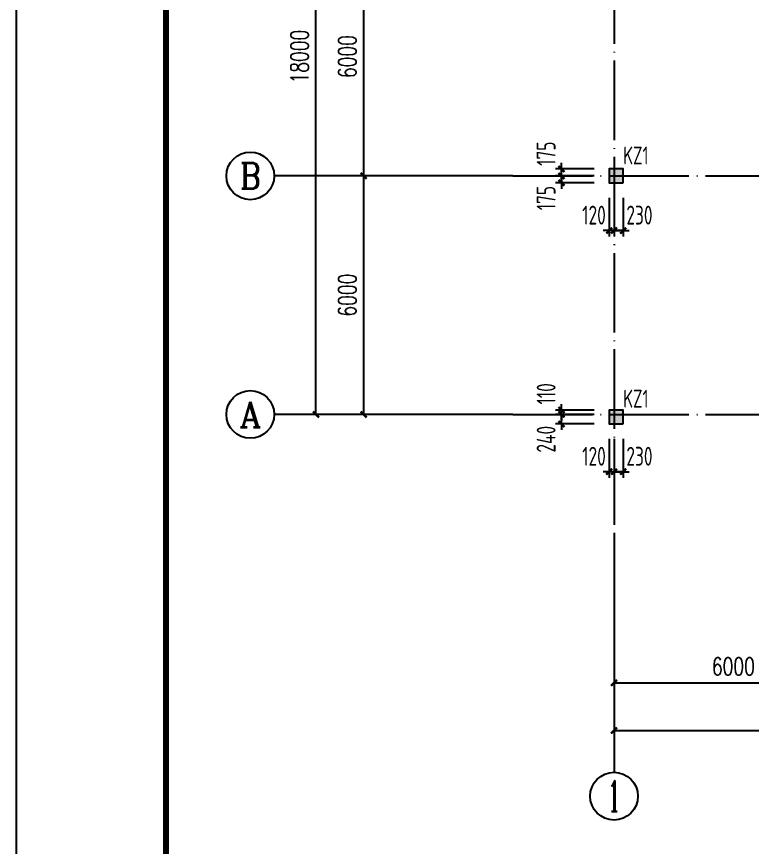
# Model space of a CAD drawing. Header units: millimetres. Extents: x 4533265 to 4958735, y 18976699 to 19555898.
# Drawn here: x 4556484 to 4574974, y 19290672 to 19311566 of the extents above; entities that cross this region are included whole.
import ezdxf
from ezdxf.enums import TextEntityAlignment as Align

# ---------------------------------------------------------------- set-up
doc = ezdxf.new("R2010")
doc.units = ezdxf.units.MM
doc.header["$LTSCALE"] = 1000
doc.header["$MEASUREMENT"] = 0
doc.linetypes.add('DOTE', pattern=[2.42, 2, -0.2, 0.02, -0.2])
doc.layers.get('Defpoints').update_dxf_attribs({"color": 1})
for name, color, linetype in [('3T_WOOD', 21, 'Continuous'), ('AXIS_TEXT', 7, 'Continuous'), ('AXIS_外部', 171, 'Continuous'), ('COLU', 253, 'Continuous'), ('COLU_DIM', 3, 'Continuous'), ('COLU_HATCH', 251, 'Continuous'), ('DOTE', 250, 'DOTE'), ('STAIR', 2, 'Continuous'), ('TK', 4, 'Continuous')]:
    doc.layers.add(name, color=color, linetype=linetype)
doc.styles.add('_TCH_AXIS', font='COMPLEX', dxfattribs={"bigfont": 'GBCBIG'})
doc.styles.add('_TCH_DIM_T3', font='SIMPLEX', dxfattribs={"width": 0.705882, "bigfont": 'GBCBIG'})
doc.styles.add('COMPLEX', font='COMPLEX')
doc.styles.add('TSSD_Dimension', font='Tssdeng.shx', dxfattribs={"width": 0.7, "bigfont": 'hztxt.shx'})
doc.styles.add('TSSD_REIN', font='tssdeng.shx', dxfattribs={"width": 0.7, "bigfont": 'tssdchn.shx'})
doc.dimstyles.new('_TCH_ARCH&&150', dxfattribs={"dimtxt": 446.25, "dimasz": 150, "dimexe": 375, "dimexo": 450, "dimgap": 189.375, "dimtad": 1, "dimdec": 0, "dimzin": 0, "dimdsep": 46, "dimtxsty": '_TCH_DIM_T3', "dimblk": 'ARCHTICK', "dimcen": 0.09, "dimclrt": 7, "dimazin": 2, "dimtfac": 1, "dimtdec": 0, "dimtix": 1, "dimtmove": 2, "dimatfit": 3, "dimfxl": 0, "dimtolj": 1, "dimtzin": 0, "dimarcsym": 0})
doc.dimstyles.new('TSSD_150_150', dxfattribs={"dimtxt": 475, "dimasz": 150, "dimexe": 150, "dimexo": 375, "dimgap": 150, "dimtad": 1, "dimdec": 0, "dimzin": 0, "dimdsep": 46, "dimtxsty": 'TSSD_Dimension', "dimblk": 'ARCHTICK', "dimcen": 0, "dimdle": 150, "dimclrt": 7, "dimadec": 0, "dimazin": 0, "dimtfac": 1, "dimtdec": 0, "dimtix": 1, "dimtmove": 2, "dimatfit": 3, "dimfxl": 0, "dimtolj": 1, "dimtzin": 0, "dimarcsym": 0})

# ---------------------------------------------------------------- blocks, each defined once
blk = doc.blocks.new('_ArchTick')
at = {"color": 0, "linetype": 'ByBlock', "const_width": 0.4}
blk.add_lwpolyline([(-0.5, -0.5), (0.5, 0.5)], dxfattribs=at)
blk = doc.blocks.new('*D207')
at = {"layer": 'COLU_DIM', "color": 0, "lineweight": -2}
for p, q in [((4571497, 19300945), (4571497, 19299970)), ((4571727, 19300945), (4571727, 19299970)), ((4571497, 19300120), (4571347, 19300120)), ((4571727, 19300120), (4571497, 19300120)), ((4571727, 19300120), (4571877, 19300120))]:
    blk.add_line(p, q, dxfattribs=at)
at = {"layer": 'Defpoints', "color": 0}
for p in [(4571497, 19301320), (4571727, 19301320), (4571497, 19300120)]:
    blk.add_point(p, dxfattribs=at)
at = {"layer": 'COLU_DIM', "color": 0, "lineweight": -2, "xscale": 150, "yscale": 150, "zscale": 150}
blk.add_blockref('_ArchTick', (4571497, 19300120), dxfattribs=at)
at = {"layer": 'COLU_DIM', "color": 0, "lineweight": -2, "xscale": 150, "yscale": 150, "zscale": 150, "rotation": 180}
blk.add_blockref('_ArchTick', (4571727, 19300120), dxfattribs=at)
at = {"layer": 'COLU_DIM', "color": 7, "insert": (4572136, 19300508), "char_height": 475, "attachment_point": 5, "style": 'TSSD_Dimension'}
blk.add_mtext('\\A1;230', dxfattribs=at)
blk = doc.blocks.new('*D208')
at = {"layer": 'COLU_DIM', "color": 0, "lineweight": -2}
for p, q in [((4571377, 19300945), (4571377, 19299970)), ((4571497, 19300945), (4571497, 19299970)), ((4571377, 19300120), (4571227, 19300120)), ((4571497, 19300120), (4571377, 19300120)), ((4571497, 19300120), (4571647, 19300120))]:
    blk.add_line(p, q, dxfattribs=at)
at = {"layer": 'Defpoints', "color": 0}
for p in [(4571377, 19301320), (4571497, 19301320), (4571377, 19300120)]:
    blk.add_point(p, dxfattribs=at)
at = {"layer": 'COLU_DIM', "color": 0, "lineweight": -2, "xscale": 150, "yscale": 150, "zscale": 150}
blk.add_blockref('_ArchTick', (4571377, 19300120), dxfattribs=at)
at = {"layer": 'COLU_DIM', "color": 0, "lineweight": -2, "xscale": 150, "yscale": 150, "zscale": 150, "rotation": 180}
blk.add_blockref('_ArchTick', (4571497, 19300120), dxfattribs=at)
at = {"layer": 'COLU_DIM', "color": 7, "insert": (4570994, 19300508), "char_height": 475, "attachment_point": 5, "style": 'TSSD_Dimension'}
blk.add_mtext('\\A1;120', dxfattribs=at)
blk = doc.blocks.new('*D209')
at = {"layer": 'COLU_DIM', "color": 0, "lineweight": -2}
for p, q in [((4571002, 19301560), (4570027, 19301560)), ((4570177, 19301560), (4570177, 19301710)), ((4570177, 19301320), (4570177, 19301560)), ((4571002, 19301320), (4570027, 19301320)), ((4570177, 19301320), (4570177, 19301170))]:
    blk.add_line(p, q, dxfattribs=at)
at = {"layer": 'Defpoints', "color": 0}
for p in [(4570177, 19301560), (4571377, 19301560), (4571377, 19301320)]:
    blk.add_point(p, dxfattribs=at)
at = {"layer": 'COLU_DIM', "color": 0, "lineweight": -2, "xscale": 150, "yscale": 150, "zscale": 150}
for p, rotation in [((4570177, 19301560), 270), ((4570177, 19301320), 90)]:
    blk.add_blockref('_ArchTick', p, dxfattribs=dict(at, rotation=rotation))
at = {"layer": 'COLU_DIM', "color": 7, "insert": (4569790, 19300937), "char_height": 475, "attachment_point": 5, "rotation": 90, "style": 'TSSD_Dimension'}
blk.add_mtext('\\A1;240', dxfattribs=at)
blk = doc.blocks.new('*D210')
at = {"layer": 'COLU_DIM', "color": 0, "lineweight": -2}
for p, q in [((4570177, 19301670), (4570177, 19301820)), ((4571002, 19301670), (4570027, 19301670)), ((4571002, 19301560), (4570027, 19301560)), ((4570177, 19301560), (4570177, 19301670)), ((4570177, 19301560), (4570177, 19301410))]:
    blk.add_line(p, q, dxfattribs=at)
at = {"layer": 'Defpoints', "color": 0}
for p in [(4570177, 19301670), (4571377, 19301670), (4571377, 19301560)]:
    blk.add_point(p, dxfattribs=at)
at = {"layer": 'COLU_DIM', "color": 0, "lineweight": -2, "xscale": 150, "yscale": 150, "zscale": 150}
for p, rotation in [((4570177, 19301670), 270), ((4570177, 19301560), 90)]:
    blk.add_blockref('_ArchTick', p, dxfattribs=dict(at, rotation=rotation))
at = {"layer": 'COLU_DIM', "color": 7, "insert": (4569790, 19302079), "char_height": 475, "attachment_point": 5, "rotation": 90, "style": 'TSSD_Dimension'}
blk.add_mtext('\\A1;110', dxfattribs=at)
blk = doc.blocks.new('*D215')
at = {"layer": 'COLU_DIM', "color": 0, "lineweight": -2}
for p, q in [((4571497, 19307010), (4571497, 19306035)), ((4571727, 19307010), (4571727, 19306035)), ((4571497, 19306185), (4571347, 19306185)), ((4571727, 19306185), (4571497, 19306185)), ((4571727, 19306185), (4571877, 19306185))]:
    blk.add_line(p, q, dxfattribs=at)
at = {"layer": 'Defpoints', "color": 0}
for p in [(4571497, 19307385), (4571727, 19307385), (4571497, 19306185)]:
    blk.add_point(p, dxfattribs=at)
at = {"layer": 'COLU_DIM', "color": 0, "lineweight": -2, "xscale": 150, "yscale": 150, "zscale": 150}
blk.add_blockref('_ArchTick', (4571497, 19306185), dxfattribs=at)
at = {"layer": 'COLU_DIM', "color": 0, "lineweight": -2, "xscale": 150, "yscale": 150, "zscale": 150, "rotation": 180}
blk.add_blockref('_ArchTick', (4571727, 19306185), dxfattribs=at)
at = {"layer": 'COLU_DIM', "color": 7, "insert": (4572136, 19306573), "char_height": 475, "attachment_point": 5, "style": 'TSSD_Dimension'}
blk.add_mtext('\\A1;230', dxfattribs=at)
blk = doc.blocks.new('*D216')
at = {"layer": 'COLU_DIM', "color": 0, "lineweight": -2}
for p, q in [((4571377, 19307010), (4571377, 19306035)), ((4571497, 19307010), (4571497, 19306035)), ((4571377, 19306185), (4571227, 19306185)), ((4571497, 19306185), (4571377, 19306185)), ((4571497, 19306185), (4571647, 19306185))]:
    blk.add_line(p, q, dxfattribs=at)
at = {"layer": 'Defpoints', "color": 0}
for p in [(4571377, 19307385), (4571497, 19307385), (4571377, 19306185)]:
    blk.add_point(p, dxfattribs=at)
at = {"layer": 'COLU_DIM', "color": 0, "lineweight": -2, "xscale": 150, "yscale": 150, "zscale": 150}
blk.add_blockref('_ArchTick', (4571377, 19306185), dxfattribs=at)
at = {"layer": 'COLU_DIM', "color": 0, "lineweight": -2, "xscale": 150, "yscale": 150, "zscale": 150, "rotation": 180}
blk.add_blockref('_ArchTick', (4571497, 19306185), dxfattribs=at)
at = {"layer": 'COLU_DIM', "color": 7, "insert": (4570994, 19306573), "char_height": 475, "attachment_point": 5, "style": 'TSSD_Dimension'}
blk.add_mtext('\\A1;120', dxfattribs=at)
blk = doc.blocks.new('*D217')
at = {"layer": 'COLU_DIM', "color": 0, "lineweight": -2}
for p, q in [((4570177, 19307560), (4570177, 19307710)), ((4571002, 19307560), (4570027, 19307560)), ((4570177, 19307385), (4570177, 19307560)), ((4571002, 19307385), (4570027, 19307385)), ((4570177, 19307385), (4570177, 19307235))]:
    blk.add_line(p, q, dxfattribs=at)
at = {"layer": 'Defpoints', "color": 0}
for p in [(4570177, 19307560), (4571377, 19307560), (4571377, 19307385)]:
    blk.add_point(p, dxfattribs=at)
at = {"layer": 'COLU_DIM', "color": 0, "lineweight": -2, "xscale": 150, "yscale": 150, "zscale": 150}
for p, rotation in [((4570177, 19307560), 270), ((4570177, 19307385), 90)]:
    blk.add_blockref('_ArchTick', p, dxfattribs=dict(at, rotation=rotation))
at = {"layer": 'COLU_DIM', "color": 7, "insert": (4569790, 19307002), "char_height": 475, "attachment_point": 5, "rotation": 90, "style": 'TSSD_Dimension'}
blk.add_mtext('\\A1;175', dxfattribs=at)
blk = doc.blocks.new('*D218')
at = {"layer": 'COLU_DIM', "color": 0, "lineweight": -2}
for p, q in [((4570177, 19307735), (4570177, 19307885)), ((4571002, 19307735), (4570027, 19307735)), ((4570177, 19307560), (4570177, 19307735)), ((4571002, 19307560), (4570027, 19307560)), ((4570177, 19307560), (4570177, 19307410))]:
    blk.add_line(p, q, dxfattribs=at)
at = {"layer": 'Defpoints', "color": 0}
for p in [(4570177, 19307735), (4571377, 19307735), (4571377, 19307560)]:
    blk.add_point(p, dxfattribs=at)
at = {"layer": 'COLU_DIM', "color": 0, "lineweight": -2, "xscale": 150, "yscale": 150, "zscale": 150}
for p, rotation in [((4570177, 19307735), 270), ((4570177, 19307560), 90)]:
    blk.add_blockref('_ArchTick', p, dxfattribs=dict(at, rotation=rotation))
at = {"layer": 'COLU_DIM', "color": 7, "insert": (4569790, 19308118), "char_height": 475, "attachment_point": 5, "rotation": 90, "style": 'TSSD_Dimension'}
blk.add_mtext('\\A1;175', dxfattribs=at)
blk = doc.blocks.new('GeYuanFrame_02527031', base_point=(18.76, 4.34))
at = {"layer": 'TK'}
blk.add_lwpolyline([(18.76, 424.34), (686.76, 424.34), (686.76, 4.34), (18.76, 4.34), (18.76, 424.34)], dxfattribs=at)
at = {"layer": 'TK', "const_width": 1}
blk.add_lwpolyline([(676.76, 414.34), (43.76, 414.34), (43.76, 14.34), (676.76, 14.34)], close=True, dxfattribs=at)
blk = doc.blocks.new('*D595')
at = {"layer": 'AXIS_外部', "color": 0, "lineweight": -2}
for p, q in [((4568507, 19307560), (4564832, 19307560)), ((4565207, 19301560), (4565207, 19307560)), ((4568507, 19301560), (4564832, 19301560))]:
    blk.add_line(p, q, dxfattribs=at)
at = {"layer": 'Defpoints', "color": 0}
for p in [(4565207, 19307560), (4568957, 19307560), (4568957, 19301560)]:
    blk.add_point(p, dxfattribs=at)
at = {"layer": 'AXIS_外部', "color": 0, "lineweight": -2, "xscale": 150, "yscale": 150, "zscale": 150}
for p, rotation in [((4565207, 19307560), 90), ((4565207, 19301560), 270)]:
    blk.add_blockref('_ArchTick', p, dxfattribs=dict(at, rotation=rotation))
at = {"layer": 'AXIS_外部', "color": 7, "insert": (4564795, 19304560), "char_height": 446.2, "attachment_point": 5, "rotation": 90, "style": '_TCH_DIM_T3'}
blk.add_mtext('\\A1;6000', dxfattribs=at)
blk = doc.blocks.new('*D596')
at = {"layer": 'AXIS_外部', "color": 0, "lineweight": -2}
for p, q in [((4568507, 19313560), (4564832, 19313560)), ((4565207, 19307560), (4565207, 19313560)), ((4568507, 19307560), (4564832, 19307560))]:
    blk.add_line(p, q, dxfattribs=at)
at = {"layer": 'Defpoints', "color": 0}
for p in [(4565207, 19313560), (4568957, 19313560), (4568957, 19307560)]:
    blk.add_point(p, dxfattribs=at)
at = {"layer": 'AXIS_外部', "color": 0, "lineweight": -2, "xscale": 150, "yscale": 150, "zscale": 150}
for p, rotation in [((4565207, 19313560), 90), ((4565207, 19307560), 270)]:
    blk.add_blockref('_ArchTick', p, dxfattribs=dict(at, rotation=rotation))
at = {"layer": 'AXIS_外部', "color": 7, "insert": (4564795, 19310560), "char_height": 446.2, "attachment_point": 5, "rotation": 90, "style": '_TCH_DIM_T3'}
blk.add_mtext('\\A1;6000', dxfattribs=at)
blk = doc.blocks.new('*D598')
at = {"layer": 'AXIS_外部', "color": 0, "lineweight": -2}
for p, q in [((4568507, 19319560), (4563632, 19319560)), ((4564007, 19301560), (4564007, 19319560)), ((4568507, 19301560), (4563632, 19301560))]:
    blk.add_line(p, q, dxfattribs=at)
at = {"layer": 'Defpoints', "color": 0}
for p in [(4564007, 19319560), (4568957, 19319560), (4568957, 19301560)]:
    blk.add_point(p, dxfattribs=at)
at = {"layer": 'AXIS_外部', "color": 0, "lineweight": -2, "xscale": 150, "yscale": 150, "zscale": 150}
for p, rotation in [((4564007, 19319560), 90), ((4564007, 19301560), 270)]:
    blk.add_blockref('_ArchTick', p, dxfattribs=dict(at, rotation=rotation))
at = {"layer": 'AXIS_外部', "color": 7, "insert": (4563595, 19310560), "char_height": 446.2, "attachment_point": 5, "rotation": 90, "style": '_TCH_DIM_T3'}
blk.add_mtext('\\A1;18000', dxfattribs=at)
blk = doc.blocks.new('*D599')
at = {"layer": 'AXIS_外部', "color": 0, "lineweight": -2}
for p, q in [((4571497, 19298110), (4571497, 19294435)), ((4577497, 19298110), (4577497, 19294435)), ((4571497, 19294810), (4577497, 19294810))]:
    blk.add_line(p, q, dxfattribs=at)
at = {"layer": 'Defpoints', "color": 0}
for p in [(4571497, 19298560), (4577497, 19298560), (4577497, 19294810)]:
    blk.add_point(p, dxfattribs=at)
at = {"layer": 'AXIS_外部', "color": 0, "lineweight": -2, "xscale": 150, "yscale": 150, "zscale": 150, "rotation": 180}
blk.add_blockref('_ArchTick', (4571497, 19294810), dxfattribs=at)
at = {"layer": 'AXIS_外部', "color": 0, "lineweight": -2, "xscale": 150, "yscale": 150, "zscale": 150}
blk.add_blockref('_ArchTick', (4577497, 19294810), dxfattribs=at)
at = {"layer": 'AXIS_外部', "color": 7, "insert": (4574497, 19295223), "char_height": 446.2, "attachment_point": 5, "style": '_TCH_DIM_T3'}
blk.add_mtext('\\A1;6000', dxfattribs=at)
blk = doc.blocks.new('*D608')
at = {"layer": 'AXIS_外部', "color": 0, "lineweight": -2}
for p, q in [((4571497, 19298110), (4571497, 19293235)), ((4633957, 19298110), (4633957, 19293235)), ((4571497, 19293610), (4633957, 19293610))]:
    blk.add_line(p, q, dxfattribs=at)
at = {"layer": 'Defpoints', "color": 0}
for p in [(4571497, 19298560), (4633957, 19298560), (4633957, 19293610)]:
    blk.add_point(p, dxfattribs=at)
at = {"layer": 'AXIS_外部', "color": 0, "lineweight": -2, "xscale": 150, "yscale": 150, "zscale": 150, "rotation": 180}
blk.add_blockref('_ArchTick', (4571497, 19293610), dxfattribs=at)
at = {"layer": 'AXIS_外部', "color": 0, "lineweight": -2, "xscale": 150, "yscale": 150, "zscale": 150}
blk.add_blockref('_ArchTick', (4633957, 19293610), dxfattribs=at)
at = {"layer": 'AXIS_外部', "color": 7, "insert": (4602727, 19294023), "char_height": 446.2, "attachment_point": 5, "style": '_TCH_DIM_T3'}
blk.add_mtext('\\A1;62460', dxfattribs=at)
blk = doc.blocks.new('_AXISO')
blk.add_circle((0, 0), 0.5)
at = {"layer": 'AXIS_TEXT', "style": 'COMPLEX', "width": 1.041667}
blk.add_attdef('A', text='', height=0.56, dxfattribs=at).set_placement((-0.25, -0.28), (0.25, -0.28), align=Align.FIT)

msp = doc.modelspace()

# ---------------------------------------------------------------- hatches: boundary and pattern name
at = {"layer": 'COLU_HATCH'}
for points in [[(4571727, 19307385.2), (4571727, 19307735.2), (4571377, 19307735.2), (4571377, 19307385.2)], [(4571727, 19301320.2), (4571727, 19301670.2), (4571377, 19301670.2), (4571377, 19301320.2)]]:
    msp.add_hatch(color=256, dxfattribs=at).paths.add_polyline_path(points)

# ---------------------------------------------------------------- linework, layer by layer
at = {"layer": 'AXIS_外部'}
for p, q in [((4568957, 19307560.2), (4562957, 19307560.2)), ((4568957, 19301560.2), (4562957, 19301560.2)), ((4571497, 19298560.2), (4571497, 19292560.2))]:
    msp.add_line(p, q, dxfattribs=at)
at = {"layer": 'COLU'}
for points in [[(4571727, 19307385.2), (4571727, 19307735.2), (4571377, 19307735.2), (4571377, 19307385.2)], [(4571727, 19301320.2), (4571727, 19301670.2), (4571377, 19301670.2), (4571377, 19301320.2)]]:
    msp.add_lwpolyline(points, close=True, dxfattribs=at)
at = {"layer": 'DOTE'}
for p, q in [((4571497, 19322560.2), (4571497, 19298560.2)), ((4568957, 19307560.2), (4636957, 19307560.2)), ((4568957, 19301560.2), (4636957, 19301560.2))]:
    msp.add_line(p, q, dxfattribs=at)

# ---------------------------------------------------------------- block references
at = {"layer": '3T_WOOD', "xscale": 150, "yscale": 150, "zscale": 150}
msp.add_blockref('GeYuanFrame_02527031', (4556484.4, 19271524.9), dxfattribs=at)
at = {"layer": 'AXIS_外部'}
ref = msp.add_blockref('_AXISO', (4562357, 19307560.2), dxfattribs=dict(at, xscale=1200, yscale=1200, zscale=1200))
ref.add_attrib('A', 'B', dxfattribs={"layer": 'AXIS_TEXT', "height": 652.9, "style": '_TCH_AXIS'}).set_placement((4562092.8, 19307233.7), (4562621.3, 19307233.7), align=Align.FIT)
ref = msp.add_blockref('_AXISO', (4562357, 19301560.2), dxfattribs=dict(at, xscale=1200, yscale=1200, zscale=1200))
ref.add_attrib('A', 'A', dxfattribs={"layer": 'AXIS_TEXT', "height": 637.8, "style": '_TCH_AXIS'}).set_placement((4562083.7, 19301241.3), (4562630.3, 19301241.3), align=Align.FIT)
ref = msp.add_blockref('_AXISO', (4571497, 19291960.2), dxfattribs=dict(at, xscale=1200, yscale=1200, zscale=1200))
ref.add_attrib('A', '1', dxfattribs={"layer": 'AXIS_TEXT', "height": 772.1, "style": '_TCH_AXIS'}).set_placement((4571331.6, 19291574.1), (4571662.5, 19291574.1), align=Align.FIT)

# ---------------------------------------------------------------- texts
at = {"layer": 'STAIR', "style": 'TSSD_REIN', "width": 0.7}
for p in [(4572364, 19307848.3), (4572364, 19301731.2)]:
    msp.add_text('KZ1', height=450, dxfattribs=at).set_placement(p, align=Align.RIGHT)

# ---------------------------------------------------------------- dimensions: what is measured, and where the dimension line sits
at = {"layer": 'AXIS_外部'}
for p1, p2, distance, picture, middle in [((4568957, 19301560.2), (4568957, 19319560.2), 4950, '*D598', (4563594.5, 19310560.2)), ((4568957, 19307560.2), (4568957, 19313560.2), 3750, '*D596', (4564794.5, 19310560.2)), ((4568957, 19301560.2), (4568957, 19307560.2), 3750, '*D595', (4564794.5, 19304560.2)), ((4571497, 19298560.2), (4577497, 19298560.2), -3750, '*D599', (4574497, 19295222.7)), ((4571497, 19298560.2), (4633957, 19298560.2), -4950, '*D608', (4602727, 19294022.7))]:
    dim = msp.add_aligned_dim(p1=p1, p2=p2, distance=distance, dimstyle='_TCH_ARCH&&150', dxfattribs=at)
    dim.commit()
    dim.dimension.update_dxf_attribs({"geometry": picture, "text_midpoint": middle})
at = {"layer": 'COLU_DIM'}
for base, p1, p2, angle, picture, middle in [((4570177, 19307735.2), (4571377, 19307560.2), (4571377, 19307735.2), 90, '*D218', (4569789.5, 19308118.2)), ((4570177, 19307560.2), (4571377, 19307385.2), (4571377, 19307560.2), 90, '*D217', (4569789.5, 19307002.1)), ((4571377, 19306185.2), (4571497, 19307385.2), (4571377, 19307385.2), 180, '*D216', (4570994, 19306572.7)), ((4571497, 19306185.2), (4571727, 19307385.2), (4571497, 19307385.2), 180, '*D215', (4572135.6, 19306572.7)), ((4570177, 19301670.2), (4571377, 19301560.2), (4571377, 19301670.2), 90, '*D210', (4569789.5, 19302078.8)), ((4570177, 19301560.2), (4571377, 19301320.2), (4571377, 19301560.2), 90, '*D209', (4569789.5, 19300937.1)), ((4571377, 19300120.2), (4571497, 19301320.2), (4571377, 19301320.2), 180, '*D208', (4570994, 19300507.7)), ((4571497, 19300120.2), (4571727, 19301320.2), (4571497, 19301320.2), 180, '*D207', (4572135.6, 19300507.7))]:
    dim = msp.add_linear_dim(base=base, p1=p1, p2=p2, angle=angle, dimstyle='TSSD_150_150', dxfattribs=at)
    dim.commit()
    dim.dimension.update_dxf_attribs({"geometry": picture, "text_midpoint": middle, "dimtype": 128})

doc.saveas('drawing.dxf')
